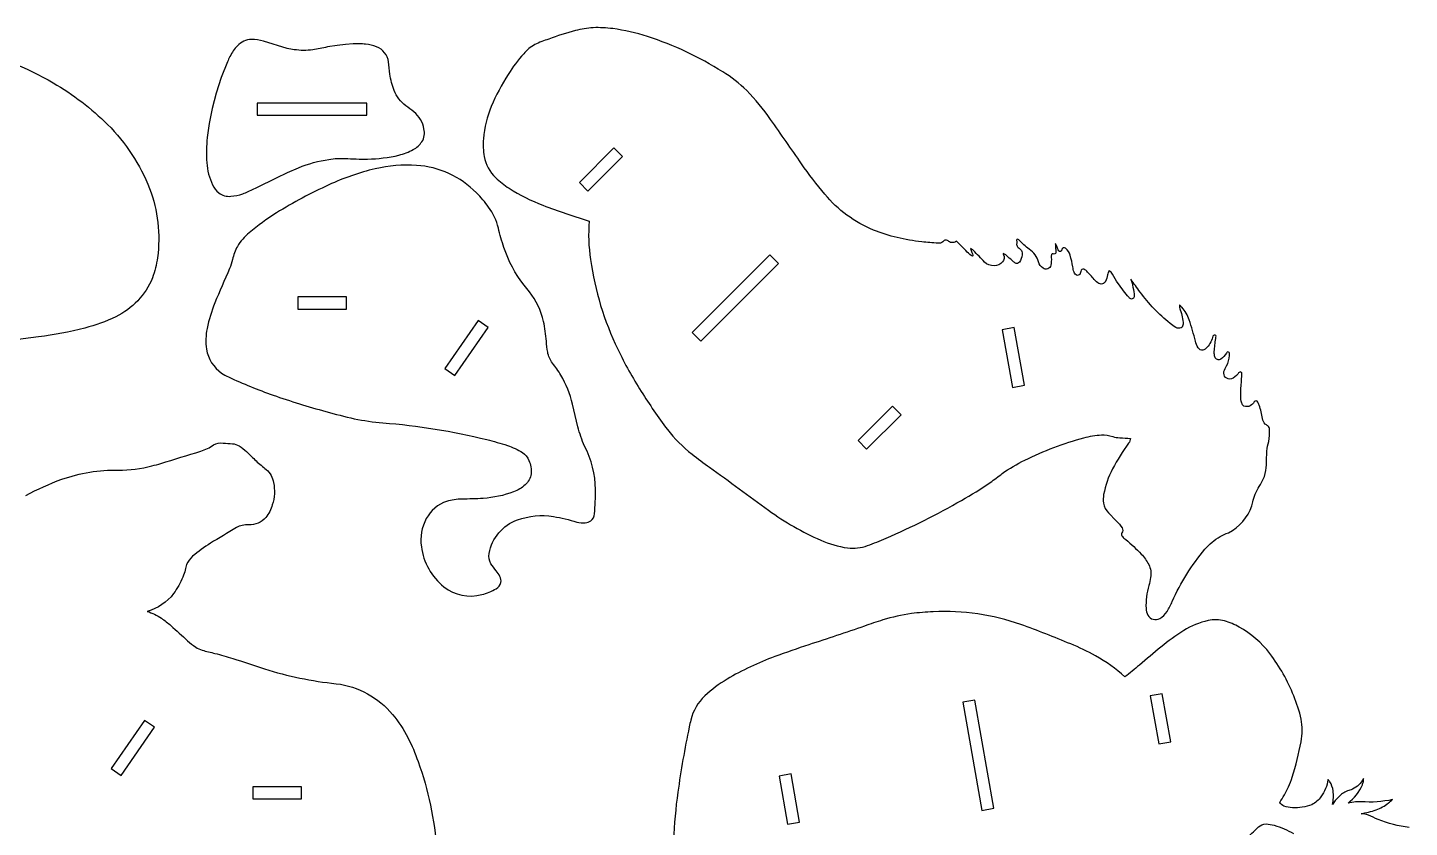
# Model space of a CAD drawing. Extents: x -12 to 98, y 6 to 101.
# Drawn here: x 34.4 to 91.1, y 68.1 to 100.9 of the extents above; entities that cross this region are included whole.
import ezdxf

# ---------------------------------------------------------------- set-up
doc = ezdxf.new("R2010")
doc.units = 0
doc.header["$MEASUREMENT"] = 0
doc.layers.get('0').update_dxf_attribs({"linetype": 'CONTINUOUS'})

msp = doc.modelspace()

# ---------------------------------------------------------------- linework, layer by layer
for points in [[(72.182, 92.152, 0.472542), (71.939, 92.136, -0.22285), (71.743, 92.072, 0.001624), (71.071, 92.131, -0.068121), (69.092, 92.616, -0.12294), (67.098, 94.086, -0.02381), (66.14, 95.334, 0.001574), (64.87, 97.15, 0.042264), (63.89, 98.335, 0.057419), (62.907, 99.106, 0.061287), (59.819, 100.552, 0.042216), (58.395, 100.874, 0.038891), (57.593, 100.913, 0.053878), (56.865, 100.793, 0.024246), (55.766, 100.445, 0.039203), (55.201, 100.218, 0.093957), (54.739, 99.847, 0.045786), (54.108, 98.998, 0.044522), (53.41, 97.687, 0.075403), (53.085, 96.361, 0.062755), (53.121, 95.626, 0.154552), (53.583, 94.769, 0.054283), (54.143, 94.331, 0.050589), (55.531, 93.631, 0.012561), (56.474, 93.292), (57.426, 92.985, 0.056962), (57.482, 91.404, 0.077991), (58.6, 87.731, 0.031223), (59.565, 85.995, 0.021695), (60.635, 84.443, 0.066128), (61.649, 83.425, 0.012098), (62.366, 82.888, -0.002903), (64.786, 81.122, 0.051664), (66.926, 79.897, 0.066066), (68.027, 79.581, 0.116399), (68.845, 79.676, 0.018336), (69.607, 79.979, 0.02908), (72.705, 81.532, 0.025635), (73.885, 82.266, 0.007028), (74.371, 82.63, -0.046863), (75.302, 83.177, -0.049175), (77.728, 84.101, -0.041508), (78.445, 84.218, -0.094251), (78.909, 84.143, 0.043478), (79.195, 84.095, 0.002725), (79.636, 84.074, -0.170198), (79.562, 83.874, 0.034561), (78.901, 82.819, 0.075272), (78.536, 81.771, 0.078691), (78.53, 81.417, 0.149428), (78.734, 81.017), (79.055, 80.692, -0.036385), (79.298, 80.4, -0.259667), (79.284, 80.195, 0.278525), (79.307, 80.049, 0.074068), (79.441, 79.926, -0.021462), (80.082, 79.33, -0.070209), (80.387, 78.9, -0.156754), (80.463, 78.368, -0.042814), (80.39, 78.044, 0.083035), (80.276, 77.099, 0.099043), (80.349, 76.825, 0.410108), (80.835, 76.682, 0.121168), (81.136, 76.977, 0.044531), (81.352, 77.389, -0.071518), (82.693, 79.526, -0.083569), (83.317, 80.045, -0.017319), (83.652, 80.206, 0.199218), (84.618, 81.309, 0.033314), (84.674, 81.534, -0.093942), (84.97, 82.178, 0.043112), (85.135, 82.515, 0.07813), (85.217, 82.989, -0.010511), (85.238, 83.552, -0.045257), (85.308, 83.944, 0.050349), (85.345, 84.426, 0.219237), (85.27, 84.59, -0.050899), (85.164, 84.661, -0.141018), (85.056, 84.882, 0.034098), (84.923, 85.433, 0.04051), (84.864, 85.562, 0.540897), (84.713, 85.57, -0.124694), (84.554, 85.41, -0.224341), (84.294, 85.398, -0.20451), (84.201, 85.52, -0.08534), (84.16, 85.828, -0.022348), (84.192, 86.388, 0.004974), (84.203, 86.661, 0.092324), (84.208, 86.755, 0.465358), (84.119, 86.789, 0.142161), (84.035, 86.707, -0.140197), (83.779, 86.512, -0.573079), (83.474, 86.81, -0.097038), (83.582, 87.045, 0.11842), (83.693, 87.47, 0.177577), (83.684, 87.592, 0.309517), (83.623, 87.618, 0.161792), (83.572, 87.563, -0.100321), (83.348, 87.322, -0.478851), (83.102, 87.414, -0.115052), (83.076, 87.606, -0.031602), (83.125, 88.127, 0.072918), (83.146, 88.259, 0.578926), (83.048, 88.297, 0.123345), (83.005, 88.213, -0.130178), (82.734, 87.759, -0.108216), (82.607, 87.69, -0.318296), (82.417, 87.783, -0.094082), (82.3, 88.061, 0.021518), (82.05, 88.936, 0.09786), (81.749, 89.447, 0.03274), (81.642, 89.547, 0.121912), (81.678, 89.342, -0.083977), (81.796, 88.751, -0.265467), (81.718, 88.607, -0.227759), (81.497, 88.621, -0.073492), (81.259, 88.788, -0.063951), (80.032, 90.073, -0.001993), (79.648, 90.599, -0.065814), (79.737, 90.267, -0.033038), (79.791, 89.904, -0.636537), (79.624, 89.806, -0.1072), (79.58, 89.845, -0.02213), (79.127, 90.423, -0.035849), (78.904, 90.804, 0.147773), (78.768, 90.951, 0.117008), (78.699, 90.78, -0.065461), (78.616, 90.509, -0.186611), (78.493, 90.407, -0.236214), (78.295, 90.456, -0.068673), (78.107, 90.637, 0.019958), (77.8, 90.966, 0.052886), (77.735, 91.012, 0.456459), (77.595, 90.921, -0.036884), (77.578, 90.832, -0.319333), (77.452, 90.757, -0.244637), (77.322, 90.884, -0.054525), (77.271, 91.105, 0.026472), (77.165, 91.582, 0.168091), (76.973, 91.868, 0.460719), (76.815, 91.83), (76.801, 91.768, -0.371112), (76.73, 91.741, -0.176591), (76.638, 91.878, 0.077651), (76.572, 92.035, 0.04134), (76.549, 92.061, -0.077471), (76.56, 91.903, -0.024305), (76.579, 91.72, -0.387706), (76.501, 91.627, 0.04491), (76.427, 91.64, 0.281354), (76.397, 91.607, 0.124384), (76.385, 91.487, -0.072041), (76.37, 91.169, -0.534247), (76.05, 91.051, -0.168584), (75.862, 91.309, 0.199715), (75.482, 91.825, -0.036089), (75.055, 92.215, 0.100537), (75.01, 92.239, 0.324624), (74.962, 92.203, 0.074546), (74.971, 92.159, -0.02832), (74.964, 92.028, 0.217003), (75.034, 91.902, -0.080053), (75.16, 91.772, -0.174452), (75.193, 91.598, -0.120196), (75.088, 91.305, -0.413352), (74.895, 91.271, -0.05516), (74.782, 91.37, -0.039078), (74.553, 91.569, 0.087231), (74.42, 91.648, 0.316019), (74.428, 91.599, -0.317179), (74.388, 91.308, -0.217836), (74.038, 91.149, -0.214543), (73.65, 91.302, 0.00346), (73.195, 91.777, 0.077735), (73.078, 91.853, 0.105778), (73.129, 91.693, -0.064046), (73.17, 91.589, -0.174397), (73.161, 91.538, -0.098785), (72.938, 91.715, 0.010363), (72.498, 92.161, -0.192388), (72.343, 92.103, -0.226857)], [(50.648, 96.761, 0.184781), (50.238, 97.463, 0.011254), (49.9, 97.713, -0.136454), (49.427, 98.335, -0.060758), (49.252, 99.011, -0.002191), (49.196, 99.513, 0.26826), (48.705, 100.129, 0.07219), (48.249, 100.237, 0.020381), (48.011, 100.253), (47.739, 100.251), (47.429, 100.229), (47.08, 100.187), (46.689, 100.123, -0.008983), (46.087, 100.007, -0.07392), (45.32, 100.012, -0.020643), (45.041, 100.065), (44.063, 100.36, 0.078568), (43.566, 100.432, 0.192811), (42.997, 100.173, 0.07529), (42.687, 99.729, 0.019181), (42.584, 99.512), (42.33, 98.874), (42.121, 98.231), (41.956, 97.596), (41.834, 96.984), (41.756, 96.409, 0.044501), (41.734, 95.375, 0.08879), (41.974, 94.464, 0.107011), (42.229, 94.143, 0.188625), (42.723, 93.998, 0.071924), (43.211, 94.106, 0.017438), (43.433, 94.191), (43.796, 94.357), (44.602, 94.762), (45.042, 94.973), (45.505, 95.171, -0.059152), (46.749, 95.514), (47.011, 95.543), (47.277, 95.554), (47.412, 95.552, 0.016769), (48.326, 95.526, 0.054486), (49.622, 95.686, 0.057388), (50.209, 95.914, 0.122302), (50.561, 96.234, 0.205506)], [(42.673, 91.033, 0.005788), (42.066, 89.626, 0.04105), (41.748, 88.581, 0.080681), (41.724, 87.728, 0.205977), (42.347, 86.751, 0.045633), (42.627, 86.591, 0.024714), (44.459, 85.849, 0.019689), (46.625, 85.176, 0.014897), (47.791, 84.879, 0.031658), (48.962, 84.712, -0.040976), (53.224, 84.022, -0.01316), (54.07, 83.784, -0.054976), (54.696, 83.494, -0.154932), (54.948, 83.167, -0.144626), (55.045, 82.619, -0.175825), (54.8, 82.166, -0.099375), (54.322, 81.88, -0.072382), (53.077, 81.61, -0.016027), (52.203, 81.585, 0.062085), (51.578, 81.487, 0.198695), (50.744, 80.781, 0.162273), (50.541, 79.63, 0.193611), (51.465, 77.987, 0.234306), (53.024, 77.664, 0.074764), (53.607, 77.909, 0.197809), (53.802, 78.16, 0.189058), (53.766, 78.411, 0.050269), (53.605, 78.646, -0.029541), (53.394, 78.934, -0.189313), (53.325, 79.357, -0.273344), (54.485, 80.728, -0.126468), (55.959, 80.869, -0.037935), (56.922, 80.638, 0.078528), (57.269, 80.606, 0.124111), (57.492, 80.689, 0.210924), (57.644, 80.98, 0.022805), (57.69, 81.974, 0.113445), (57.24, 83.751, -0.045804), (56.966, 84.552), (56.741, 85.473, 0.073707), (56.268, 86.666, 0.03925), (55.922, 87.157, -0.127436), (55.724, 87.611, -0.025077), (55.671, 88.056, 0.032606), (55.553, 88.869, 0.107501), (54.978, 90.084, 0.017551), (54.756, 90.359, -0.087371), (53.929, 91.901, -0.025339), (53.7, 92.697, 0.101212), (53.301, 93.556, 0.048029), (52.798, 94.138, 0.184975), (50.343, 95.269, 0.074535), (48.65, 95.126, 0.050622), (46.745, 94.467, 0.03268), (44.597, 93.319, 0.031792), (43.476, 92.508, 0.086048), (42.992, 91.945, 0.069194), (42.796, 91.406, -0.034224)]]:
    msp.add_lwpolyline(points, format="xyb", close=True)
for points in [[(31.863, 100.093, -0.071157), (35.436, 98.65, -0.063535), (37.67, 96.942, -0.103883), (39.389, 94.318, -0.125822), (39.714, 91.481, -0.058409), (39.505, 90.655, -0.186899), (38.001, 89.061, -0.053724), (36.735, 88.598, -0.029719), (34.835, 88.233), (32.519, 87.931, 0.016937)], [(34.312, 81.731, -0.038158), (35.791, 82.396, -0.087709), (38.11, 82.773, 0.064684), (39.488, 82.945, 0.012478), (39.857, 83.046, 0.001256), (41.494, 83.549, 0.078682), (42.017, 83.806, -0.153023), (42.406, 83.882, 0.00732), (42.793, 83.855, -0.123438), (43.063, 83.764, -0.04468), (43.368, 83.529, -0.006183), (43.757, 83.148, 0.021229), (44.18, 82.799, -0.173316), (44.479, 82.261, -0.124233), (44.426, 81.345, -0.105892), (44.157, 80.826, -0.23034), (43.456, 80.527, 0.138003), (42.95, 80.412, 0.001332), (41.886, 79.771, 0.04333), (41.154, 79.237, 0.107282), (40.91, 78.901, 0.042863), (40.851, 78.673, -0.04307), (40.752, 78.387, -0.063856), (40.377, 77.71, -0.162699), (39.289, 76.978, -0.08012), (39.873, 76.697, -0.035438), (40.265, 76.394, -0.002832), (40.948, 75.776, 0.030554), (41.281, 75.511, 0.073925), (41.544, 75.387, 0.01298), (42.073, 75.255, -0.012643), (42.8, 75.05, -0.003217), (44.103, 74.622, 0.050106), (47.048, 74.013, -0.190981), (49.362, 72.746, -0.060071), (49.985, 71.806, -0.033689), (50.406, 70.824, -0.070329), (51.17, 67.185, 0.000867)], [(91.078, 68.117, -0.072462), (89.795, 68.449, 0.002512), (89.397, 68.618, 0.084174), (89.098, 68.681, 0.028857), (89.716, 68.836, 0.084355), (90.217, 69.121, 0.016017), (90.391, 69.262, -0.076831), (89.108, 69.173, 0.033953), (88.874, 69.162, 0.016224), (88.565, 69.114, 0.116639), (89.155, 69.87, 0.10824), (89.201, 70.124, -0.160307), (88.748, 69.686, -0.020077), (88.538, 69.615, 0.118622), (88.169, 69.366, 0.056735), (87.93, 69.061, 0.071798), (87.952, 69.617, 0.112281), (87.815, 69.99, 0.042976), (87.742, 70.078, -0.127297), (87.451, 69.38, -0.139663), (87.081, 69.051, -0.103129), (86.281, 68.923, -0.070306), (85.936, 68.995, -0.139531), (85.76, 69.14, 0.031574), (86.123, 69.78, 0.033688), (86.277, 70.183, 0.027922), (86.636, 71.635, 0.089098), (86.641, 72.565, 0.043241), (86.335, 73.511, 0.069097), (85.358, 75.248, 0.099062), (84.101, 76.337, 0.055164), (83.491, 76.586, 0.114018), (82.823, 76.603, 0.083585), (81.824, 76.19, 0.031644), (80.889, 75.516, 0.006245), (80.004, 74.774, -0.012228), (79.406, 74.292, 0.060098), (78.201, 75.154, 0.032892), (77.184, 75.641, 0.012103), (75.139, 76.442, 0.096467), (71.547, 76.961, 0.018174), (70.651, 76.889, 0.043455), (69.48, 76.625, 0.013124), (68.719, 76.373, -0.004811), (66.44, 75.608, 0.006416), (65.039, 75.126, 0.044644), (63.082, 74.198, 0.051416), (62.171, 73.511, 0.145762), (61.597, 72.524, 0.017655), (61.53, 72.239, 0.01655), (61.064, 69.562, 0.020828), (60.88, 67.589, 0.022262)], [(84.326, 67.639, 0.023117), (84.891, 68.137, -0.200838), (85.199, 68.263, -0.055662), (85.537, 68.206, -0.068955), (86.328, 67.864, -0.011762)]]:
    msp.add_lwpolyline(points, format="xyb")
for points in [[(48.3, 97.32), (48.3, 97.82), (43.8, 97.82), (43.8, 97.32)], [(58.792, 95.629), (58.438, 95.983), (57.024, 94.569), (57.378, 94.215)], [(65.191, 91.247), (64.838, 91.6), (61.656, 88.418), (62.009, 88.065)], [(47.473, 89.374), (47.473, 89.874), (45.473, 89.874), (45.473, 89.374)], [(51.91, 86.649), (53.279, 88.621), (52.868, 88.906), (51.499, 86.934)], [(75.289, 86.253), (74.863, 88.615), (74.371, 88.527), (74.797, 86.165)], [(70.224, 85.043), (69.871, 85.397), (68.457, 83.983), (68.81, 83.629)], [(73.534, 68.818), (74.026, 68.905), (73.245, 73.336), (72.753, 73.25)], [(80.794, 71.546), (81.287, 71.633), (80.94, 73.603), (80.447, 73.516)], [(39.187, 72.51), (37.819, 70.539), (38.229, 70.254), (39.598, 72.225)], [(65.565, 68.253), (66.058, 68.34), (65.711, 70.31), (65.218, 70.223)], [(43.624, 69.785), (43.624, 69.285), (45.624, 69.285), (45.624, 69.785)]]:
    msp.add_lwpolyline(points, close=True)

doc.saveas('drawing.dxf')
